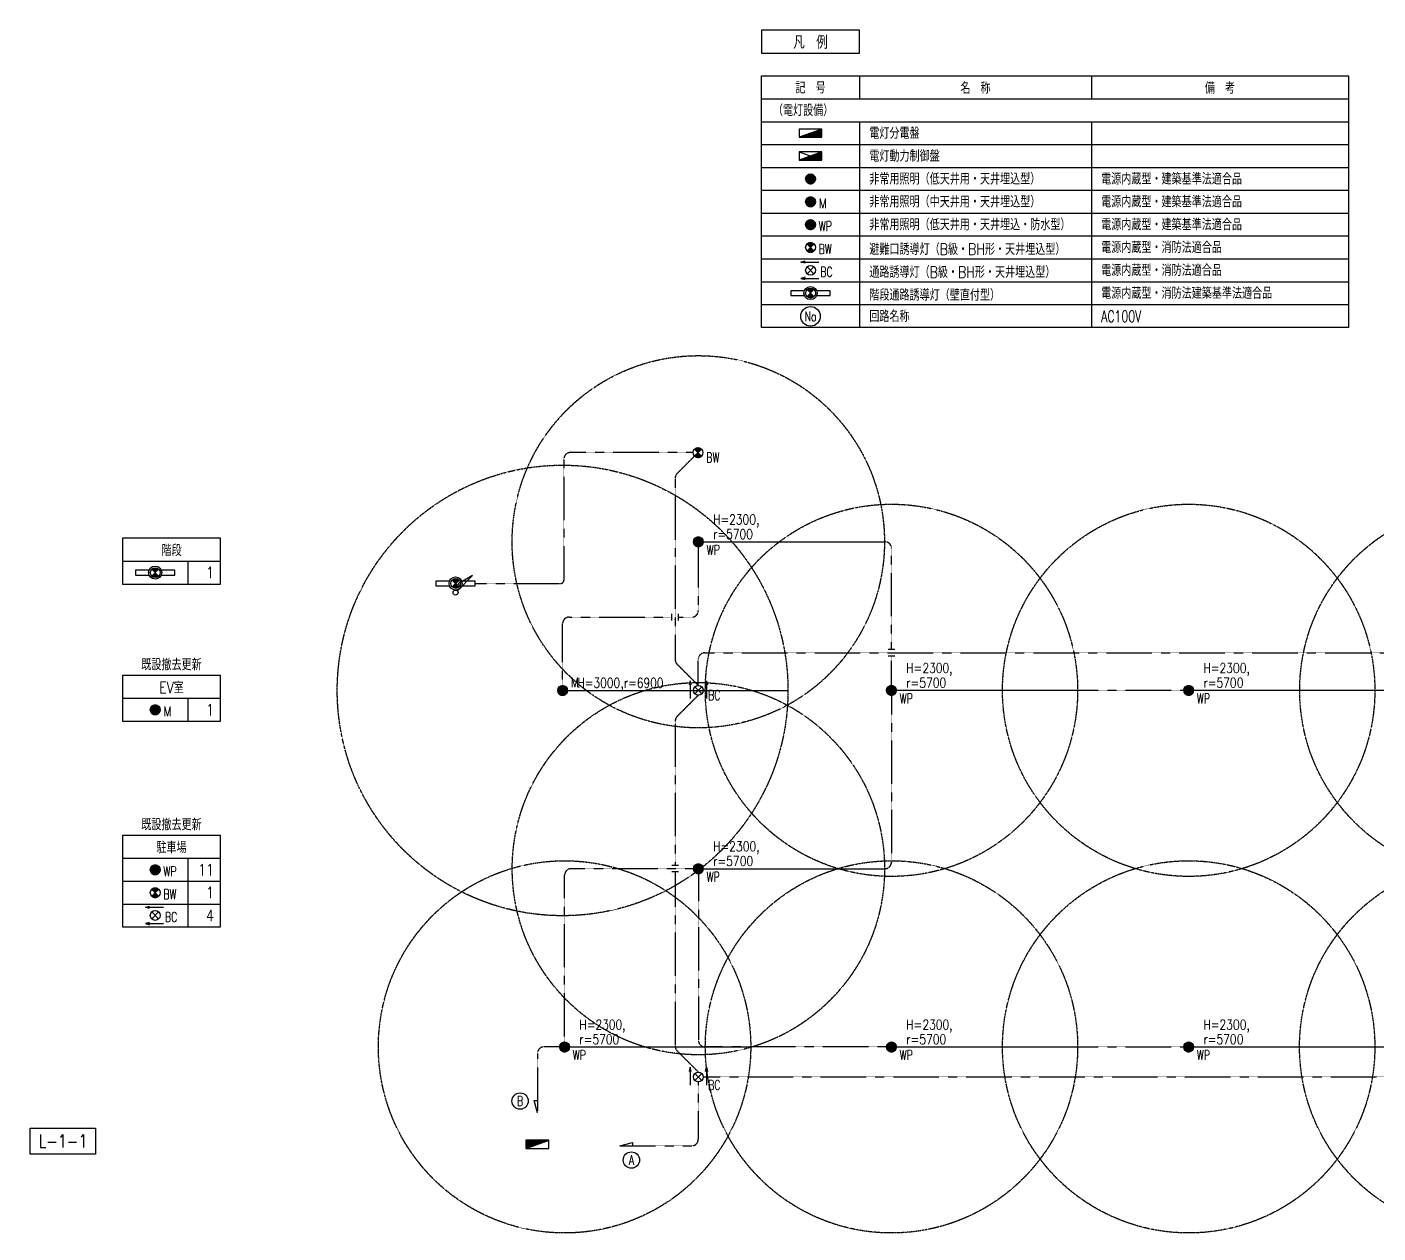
# Model space of a CAD drawing. Header units: millimetres. Extents: x 3825 to 176605, y 1457 to 56850.
# Drawn here: x 3825 to 45190, y 19915 to 56850 of the extents above; entities that cross this region are included whole.
import ezdxf
from ezdxf.enums import TextEntityAlignment as Align

# ---------------------------------------------------------------- set-up
doc = ezdxf.new("R2010")
doc.units = ezdxf.units.MM
doc.header["$LTSCALE"] = 0.2
doc.set_wipeout_variables(frame=1)
doc.linetypes.add('CENTER', pattern=[50.8, 31.75, -6.35, 6.35, -6.35])
doc.linetypes.add('HIDDEN2', pattern=[4.7625, 3.175, -1.5875])
for name, color, linetype in [('1_シンボル', 2, 'Continuous'), ('1_回路番号', 4, 'Continuous'), ('1_強調文字', 4, 'Continuous'), ('1_文字', 3, 'Continuous'), ('1_枠', 7, 'Continuous'), ('1_範囲円', 7, 'HIDDEN2'), ('1_配線_1', 1, 'Continuous'), ('1_配線_4', 1, 'CENTER')]:
    doc.layers.add(name, color=color, linetype=linetype)
doc.layers.add('kakure', color=5, linetype='Continuous', plot=False)
doc.styles.add('L', font='simplex.shx', dxfattribs={"width": 0.8, "bigfont": 'extfont2.shx'})
doc.styles.get("Standard").update_dxf_attribs({"font": 'simplex.shx', "width": 0.8, "bigfont": 'extfont2.shx'})
pattern_1 = [(0, (-51500, -19500), (0, 3.175), [])]

# ---------------------------------------------------------------- blocks, each defined once
blk = doc.blocks.new('L-電灯分電盤')
at = {"linetype": 'ByBlock'}
h = blk.add_hatch(dxfattribs=at)
h.set_pattern_fill('LINE', color=0, style=0)
h.set_pattern_definition([(0, (-9550, -23375), (0, 3.175), [])])
h.paths.add_polyline_path([(350, 250), (-350, 0), (350, 0)])
at = {"color": 0, "linetype": 'ByBlock'}
for p, q in [((350, 250), (-350, 0)), ((350, 250), (-350, 250)), ((-350, 250), (-350, 0)), ((-350, 0), (350, 0)), ((350, 0), (350, 250))]:
    blk.add_line(p, q, dxfattribs=at)
blk = doc.blocks.new('2_非常照明_埋込中天井（H2300R5700）')
at = {"layer": '1_シンボル', "linetype": 'ByBlock'}
h = blk.add_hatch(dxfattribs=at)
h.set_pattern_fill('LINE', color=256, style=0)
h.set_pattern_definition([(0, (-30500, -18700), (0, 3.175), [])])
edge = h.paths.add_edge_path()
edge.add_arc((0, 0), 150, 0, 360)
blk.add_circle((0, 0), 150, dxfattribs=at)
at = {"layer": '1_範囲円'}
blk.add_circle((0, 0), 5700, dxfattribs=at)
at = {"layer": 'kakure'}
blk.add_line((0, 0), (5700, 0), dxfattribs=at)
at = {"layer": 'kakure', "width": 0.8}
for s, p in [('H=2300,', (451, 683)), ('r=5700', (451, 233))]:
    blk.add_text(s, height=300, dxfattribs=at).set_placement(p, align=Align.MIDDLE_LEFT)
blk = doc.blocks.new('EL-階段通路誘導灯A')
at = {"linetype": 'ByBlock'}
for points in [[(-106, 106), (0, 0), (106, 106, 0.414214)], [(-106, -106, 0.414214), (106, -106), (0, 0)]]:
    blk.add_hatch(color=0, dxfattribs=at).paths.add_polyline_path(points)
at = {"color": 0, "linetype": 'ByBlock'}
for p, q in [((-106, 106), (106, -106)), ((-106, -106), (106, 106))]:
    blk.add_line(p, q, dxfattribs=at)
for points in [[(-185, 75), (-600, 75), (-600, -75), (-185, -75)], [(185, -75), (600, -75), (600, 75), (185, 75)]]:
    blk.add_lwpolyline(points, dxfattribs=at)
for radius in [200, 150]:
    blk.add_circle((0, 0), radius, dxfattribs=at)
blk = doc.blocks.new('EL-避難口誘導灯')
at = {"linetype": 'ByBlock'}
h = blk.add_hatch(dxfattribs=at)
h.set_pattern_fill('LINE', color=0, style=0)
h.set_pattern_definition(pattern_1)
h.paths.add_polyline_path([(-106, 106), (0, 0), (106, 106, 0.414214)])
h = blk.add_hatch(dxfattribs=at)
h.set_pattern_fill('LINE', color=0, style=0)
h.set_pattern_definition(pattern_1)
h.paths.add_polyline_path([(-106, -106, 0.414214), (106, -106), (0, 0)])
at = {"color": 0, "linetype": 'ByBlock'}
for p, q in [((-106, 106), (106, -106)), ((-106, -106), (106, 106))]:
    blk.add_line(p, q, dxfattribs=at)
blk.add_circle((0, 0), 150, dxfattribs=at)
blk = doc.blocks.new('誘導灯-B')
at = {"color": 0, "linetype": 'ByBlock'}
for p, q in [((-106, 106), (106, -106)), ((-106, -106), (106, 106))]:
    blk.add_line(p, q, dxfattribs=at)
blk.add_circle((0, 0), 150, dxfattribs=at)
blk = doc.blocks.new('C-立上り')
at = {"color": 0, "linetype": 'ByBlock'}
blk.add_line((54, 54), (521, 521), dxfattribs=at)
blk.add_lwpolyline([(521, 521), (81, 267), (174, 174)], dxfattribs=at)
blk.add_circle((0, 0), 77, dxfattribs=at)
blk = doc.blocks.new('B-電灯動力盤 A')
at = {"linetype": 'ByBlock'}
h = blk.add_hatch(dxfattribs=at)
h.set_pattern_fill('LINE', color=0, style=0)
h.set_pattern_definition([(0, (-9500, -23375), (0, 3.175), [])])
h.paths.add_polyline_path([(350, 250), (-350, 0), (350, 0)])
at = {"color": 0, "linetype": 'ByBlock', "lineweight": -2}
blk.add_line((-350, 250), (350, 0), dxfattribs=at)
at = {"color": 0, "linetype": 'ByBlock'}
for p, q in [((350, 250), (-350, 0)), ((350, 250), (-350, 250)), ((-350, 250), (-350, 0)), ((-350, 0), (350, 0)), ((350, 0), (350, 250))]:
    blk.add_line(p, q, dxfattribs=at)
blk = doc.blocks.new('2_非常照明_埋込中天井（H3000R6900）')
at = {"layer": '1_シンボル', "linetype": 'ByBlock'}
h = blk.add_hatch(dxfattribs=at)
h.set_pattern_fill('LINE', color=256, style=0)
h.set_pattern_definition([(0, (-30500, -18700), (0, 3.175), [])])
edge = h.paths.add_edge_path()
edge.add_arc((0, 0), 150, 0, 360)
blk.add_circle((0, 0), 150, dxfattribs=at)
at = {"layer": '1_範囲円'}
blk.add_circle((0, 0), 6900, dxfattribs=at)
at = {"layer": 'kakure'}
blk.add_line((0, 0), (6900, 0), dxfattribs=at)
at = {"layer": 'kakure', "width": 0.8}
blk.add_text('H=3000,r=6900', height=300, dxfattribs=at).set_placement((451, 233), align=Align.MIDDLE_LEFT)

msp = doc.modelspace()

# ---------------------------------------------------------------- hatches: boundary and pattern name
at = {"layer": '1_シンボル', "linetype": 'ByBlock'}
h = msp.add_hatch(dxfattribs=at)
h.set_pattern_fill('LINE', color=256, style=0)
h.set_pattern_definition([(0, (-22750.9344, 17239.8524), (0, 3.175), [])])
edge = h.paths.add_edge_path()
edge.add_arc((7749, 35940), 150, 0, 360)
h = msp.add_hatch(dxfattribs=at)
h.set_pattern_fill('LINE', color=256, style=0)
h.set_pattern_definition([(0, (-22750.9344, 12339.8524), (0, 3.175), [])])
edge = h.paths.add_edge_path()
edge.add_arc((7749, 31040), 150, 0, 360)

# ---------------------------------------------------------------- linework, layer by layer
at = {"layer": '1_シンボル'}
for p, q in [((24129, 36830), (24129, 36280)), ((24629, 36830), (24629, 36280)), ((7454, 29890), (8004, 29890)), ((7454, 29390), (8004, 29390)), ((24129, 24990), (24129, 24440)), ((24629, 24990), (24629, 24440))]:
    msp.add_line(p, q, dxfattribs=at)
for points in [[(24163, 36704), (24129, 36830), (24095, 36704)], [(24595, 36704), (24629, 36830), (24663, 36704)], [(7580, 29856), (7454, 29890), (7580, 29923)], [(7580, 29423), (7454, 29390), (7580, 29356)], [(24163, 24864), (24129, 24990), (24095, 24864)], [(24595, 24864), (24629, 24990), (24663, 24864)]]:
    msp.add_lwpolyline(points, dxfattribs=at)
at = {"layer": '1_シンボル', "color": 7, "linetype": 'Continuous', "lineweight": -3}
for points in [[(20245, 36540), (20279, 36574)], [(20248, 36518), (20301, 36571)], [(20260, 36504), (20315, 36559)], [(20277, 36496), (20323, 36542)]]:
    msp.add_lwpolyline(points, dxfattribs=at)
for radius in [60, 39.4]:
    msp.add_circle((20284, 36535), radius, dxfattribs=at)
at = {"layer": '1_シンボル', "linetype": 'ByBlock'}
for centre in [(7749, 35940), (7749, 31040)]:
    msp.add_circle(centre, 150, dxfattribs=at)
at = {"layer": '1_文字', "lineweight": -3}
for p, q in [((6749, 40490), (9749, 40490)), ((8749, 40490), (8749, 39790)), ((6749, 36290), (9749, 36290)), ((8749, 36290), (8749, 35590)), ((6749, 31390), (9749, 31390)), ((8749, 31390), (8749, 29290)), ((6749, 30690), (9749, 30690)), ((6749, 29990), (9749, 29990))]:
    msp.add_line(p, q, dxfattribs=at)
for points in [[(6749, 39790), (9749, 39790), (9749, 41190), (6749, 41190)], [(6749, 35590), (9749, 35590), (9749, 36990), (6749, 36990)], [(6749, 29290), (9749, 29290), (9749, 32090), (6749, 32090)]]:
    msp.add_lwpolyline(points, close=True, dxfattribs=at)
at = {"layer": '1_配線_1'}
for p, q in [((23572, 38676), (23572, 38876)), ((23772, 38676), (23772, 38876)), ((30394, 37785), (30194, 37785)), ((30394, 37585), (30194, 37585)), ((23772, 31172), (23572, 31172)), ((23772, 30972), (23572, 30972))]:
    msp.add_line(p, q, dxfattribs=at)
at = {"layer": '1_配線_4'}
for p, q in [((20262, 43617), (20262, 39907)), ((24222, 43817), (20462, 43817)), ((24374, 43820), (23731, 43176)), ((23672, 43035), (23672, 37475)), ((24529, 41085), (30094, 41085)), ((24379, 40935), (24379, 38976)), ((30294, 37785), (30294, 40885)), ((17547, 39807), (20162, 39807)), ((20224, 36681), (20224, 38576)), ((20424, 38776), (23572, 38776)), ((23772, 38776), (24179, 38776)), ((24579, 37685), (52844, 37685)), ((24379, 36685), (23731, 37333)), ((24379, 36685), (24379, 37485)), ((30294, 36685), (30294, 37585)), ((30444, 36535), (39244, 36535)), ((39544, 36535), (48344, 36535)), ((24379, 36385), (23731, 35737)), ((30294, 36385), (30294, 31272)), ((23672, 35595), (23672, 31172)), ((24232, 31072), (20484, 31072)), ((24532, 31072), (30094, 31072)), ((20284, 25765), (20284, 30872)), ((23672, 30972), (23672, 25635)), ((24382, 30922), (24382, 25815)), ((19454, 25415), (19454, 23590)), ((20134, 25615), (19654, 25615)), ((24379, 24845), (23731, 25493)), ((30144, 25615), (24582, 25615)), ((30444, 25615), (39244, 25615)), ((39544, 25615), (48339, 25615)), ((24379, 24545), (24379, 22787)), ((24529, 24695), (52844, 24695))]:
    msp.add_line(p, q, dxfattribs=at)
for centre, radius, start, end in [((20462, 43617), 200, 90, 180), ((23872, 43035), 200, 135, 180), ((30094, 40885), 200, 0, 90), ((20162, 39907), 100, 270, 0), ((24179, 38976), 200, 270, 0), ((20424, 38576), 200, 90, 180), ((24579, 37485), 200, 90, 180), ((23872, 37475), 200, 180, 225), ((23872, 35595), 200, 135, 180), ((20484, 30872), 200, 90, 180), ((30094, 31272), 200, 270, 0), ((24582, 25815), 200, 180, 270), ((19654, 25415), 200, 90, 180), ((23872, 25635), 200, 180, 225), ((24179, 22787), 200, 270, 0)]:
    msp.add_arc(centre, radius, start, end, dxfattribs=at)

# ---------------------------------------------------------------- block references
at = {"layer": '1_シンボル'}
for name, p in [('2_非常照明_埋込中天井（H2300R5700）', (24379, 41085)), ('2_非常照明_埋込中天井（H3000R6900）', (20224, 36531)), ('2_非常照明_埋込中天井（H2300R5700）', (30294, 36535)), ('2_非常照明_埋込中天井（H2300R5700）', (39394, 36535)), ('2_非常照明_埋込中天井（H2300R5700）', (48494, 36535)), ('EL-階段通路誘導灯A', (7749, 40140)), ('EL-階段通路誘導灯A', (16947, 39807)), ('2_非常照明_埋込中天井（H2300R5700）', (24382, 31072)), ('2_非常照明_埋込中天井（H2300R5700）', (30294, 25615)), ('2_非常照明_埋込中天井（H2300R5700）', (39394, 25615)), ('2_非常照明_埋込中天井（H2300R5700）', (48489, 25615))]:
    msp.add_blockref(name, p, dxfattribs=at)
at = {"layer": '1_シンボル', "linetype": 'Continuous', "lineweight": 0}
for name, p, rotation in [('EL-避難口誘導灯', (24372, 43817), 180), ('誘導灯-B', (24379, 36535), 270), ('EL-避難口誘導灯', (7749, 30340), 180), ('誘導灯-B', (7749, 29640), 270), ('誘導灯-B', (24379, 24695), 270)]:
    msp.add_blockref(name, p, dxfattribs=dict(at, rotation=rotation))
at = {"layer": '1_シンボル', "linetype": 'ByBlock'}
msp.add_blockref('C-立上り', (16947, 39530), dxfattribs=at)
at = {"layer": '1_シンボル', "linetype": 'ByBlock', "lineweight": -2, "rotation": 180}
msp.add_blockref('L-電灯分電盤', (19449, 22755), dxfattribs=at)

# ---------------------------------------------------------------- texts
at = {"layer": '1_文字'}
for s, width, p in [('BW', 0.7, (24622, 43517)), ('WP', 0.7, (24635, 40685)), ('M', 0.8, (20474, 36631)), ('BC', 0.7, (24679, 36235)), ('WP', 0.7, (30544, 36135)), ('WP', 0.7, (39644, 36135)), ('M', 0.8, (7999, 35740)), ('WP', 0.7, (7999, 30840)), ('WP', 0.7, (24632, 30672)), ('BW', 0.7, (7999, 30140)), ('BC', 0.7, (8049, 29440)), ('WP', 0.7, (20534, 25215)), ('WP', 0.7, (30544, 25215)), ('WP', 0.7, (39644, 25215)), ('BC', 0.7, (24679, 24295))]:
    msp.add_text(s, height=300, dxfattribs=dict(at, width=width)).set_placement(p)
at = {"layer": '1_文字', "lineweight": -3, "width": 0.8}
for s, p in [('階段', (8249, 40840)), ('既設撤去更新', (8249, 37340)), ('EV室', (8249, 36640)), ('既設撤去更新', (8249, 32440)), ('駐車場', (8249, 31740))]:
    msp.add_text(s, height=350, dxfattribs=at).set_placement(p, align=Align.MIDDLE)
for s, p in [('1', (9549, 39965)), ('1', (9549, 35765)), ('11', (9549, 30865)), ('1', (9549, 30165)), ('4', (9549, 29465))]:
    msp.add_text(s, height=350, dxfattribs=at).set_placement(p, align=Align.RIGHT)

# ---------------------------------------------------------------- wipeouts: each hides what was drawn before it
for points in [[(26215, 56850), (62386, 56850), (62386, 47550), (26215, 47550)], [(18922, 24249), (18920, 24249), (18919, 24249), (18917, 24249), (18915, 24249), (18913, 24249), (18911, 24248), (18909, 24248), (18908, 24248), (18906, 24248), (18904, 24248), (18902, 24248), (18900, 24248), (18898, 24248), (18897, 24247), (18895, 24247), (18893, 24247), (18891, 24247), (18889, 24247), (18887, 24246), (18886, 24246), (18884, 24246), (18882, 24246), (18880, 24246), (18878, 24245), (18877, 24245), (18875, 24245), (18873, 24244), (18871, 24244), (18869, 24244), (18868, 24243), (18866, 24243), (18864, 24243), (18862, 24242), (18860, 24242), (18859, 24241), (18857, 24241), (18855, 24241), (18853, 24240), (18851, 24240), (18850, 24239), (18848, 24239), (18846, 24238), (18844, 24238), (18843, 24237), (18841, 24237), (18839, 24236), (18837, 24236), (18836, 24235), (18834, 24235), (18832, 24234), (18830, 24234), (18829, 24233), (18827, 24232), (18825, 24232), (18823, 24231), (18822, 24230), (18820, 24230), (18818, 24229), (18817, 24229), (18815, 24228), (18813, 24227), (18811, 24226), (18810, 24226), (18808, 24225), (18806, 24224), (18805, 24224), (18803, 24223), (18801, 24222), (18800, 24221), (18798, 24221), (18796, 24220), (18795, 24219), (18793, 24218), (18791, 24217), (18790, 24216), (18788, 24216), (18787, 24215), (18785, 24214), (18783, 24213), (18782, 24212), (18780, 24211), (18779, 24210), (18777, 24209), (18775, 24209), (18774, 24208), (18772, 24207), (18771, 24206), (18769, 24205), (18768, 24204), (18766, 24203), (18764, 24202), (18763, 24201), (18761, 24200), (18760, 24199), (18758, 24198), (18757, 24197), (18755, 24196), (18754, 24195), (18752, 24194), (18751, 24192), (18749, 24191), (18748, 24190), (18747, 24189), (18745, 24188), (18744, 24187), (18742, 24186), (18741, 24185), (18739, 24183), (18738, 24182), (18736, 24181), (18735, 24180), (18734, 24179), (18732, 24178), (18731, 24176), (18730, 24175), (18728, 24174), (18727, 24173), (18725, 24171), (18724, 24170), (18723, 24169), (18721, 24168), (18720, 24166), (18719, 24165), (18718, 24164), (18716, 24163), (18715, 24161), (18714, 24160), (18712, 24159), (18711, 24157), (18710, 24156), (18709, 24155), (18707, 24153), (18706, 24152), (18705, 24151), (18704, 24149), (18703, 24148), (18701, 24146), (18700, 24145), (18699, 24144), (18698, 24142), (18697, 24141), (18695, 24139), (18694, 24138), (18693, 24136), (18692, 24135), (18691, 24134), (18690, 24132), (18689, 24131), (18688, 24129), (18687, 24128), (18686, 24126), (18684, 24125), (18683, 24123), (18682, 24122), (18681, 24120), (18680, 24119), (18679, 24117), (18678, 24116), (18677, 24114), (18676, 24113), (18675, 24111), (18674, 24109), (18673, 24108), (18673, 24106), (18672, 24105), (18671, 24103), (18670, 24102), (18669, 24100), (18668, 24098), (18667, 24097), (18666, 24095), (18665, 24093), (18664, 24092), (18664, 24090), (18663, 24089), (18662, 24087), (18661, 24085), (18660, 24084), (18660, 24082), (18659, 24080), (18658, 24079), (18657, 24077), (18657, 24075), (18656, 24074), (18655, 24072), (18654, 24070), (18654, 24069), (18653, 24067), (18652, 24065), (18652, 24064), (18651, 24062), (18650, 24060), (18650, 24058), (18649, 24057), (18648, 24055), (18648, 24053), (18647, 24051), (18647, 24050), (18646, 24048), (18645, 24046), (18645, 24045), (18644, 24043), (18644, 24041), (18643, 24039), (18643, 24038), (18642, 24036), (18642, 24034), (18641, 24032), (18641, 24030), (18640, 24029), (18640, 24027), (18639, 24025), (18639, 24023), (18639, 24022), (18638, 24020), (18638, 24018), (18637, 24016), (18637, 24014), (18637, 24013), (18636, 24011), (18636, 24009), (18636, 24007), (18635, 24005), (18635, 24004), (18635, 24002), (18635, 24000), (18634, 23998), (18634, 23996), (18634, 23994), (18634, 23993), (18633, 23991), (18633, 23989), (18633, 23987), (18633, 23985), (18633, 23984), (18632, 23982), (18632, 23980), (18632, 23978), (18632, 23976), (18632, 23974), (18632, 23973), (18632, 23971), (18632, 23969), (18632, 23967), (18632, 23965), (18631, 23963), (18631, 23962), (18631, 23960), (18631, 23958), (18631, 23956), (18631, 23954), (18631, 23952), (18631, 23951), (18632, 23949), (18632, 23947), (18632, 23945), (18632, 23943), (18632, 23941), (18632, 23940), (18632, 23938), (18632, 23936), (18632, 23934), (18632, 23932), (18633, 23930), (18633, 23929), (18633, 23927), (18633, 23925), (18633, 23923), (18634, 23921), (18634, 23920), (18634, 23918), (18634, 23916), (18635, 23914), (18635, 23912), (18635, 23910), (18635, 23909), (18636, 23907), (18636, 23905), (18636, 23903), (18637, 23901), (18637, 23900), (18637, 23898), (18638, 23896), (18638, 23894), (18639, 23892), (18639, 23891), (18639, 23889), (18640, 23887), (18640, 23885), (18641, 23884), (18641, 23882), (18642, 23880), (18642, 23878), (18643, 23877), (18643, 23875), (18644, 23873), (18644, 23871), (18645, 23869), (18645, 23868), (18646, 23866), (18647, 23864), (18647, 23863), (18648, 23861), (18648, 23859), (18649, 23857), (18650, 23856), (18650, 23854), (18651, 23852), (18652, 23850), (18652, 23849), (18653, 23847), (18654, 23845), (18654, 23844), (18655, 23842), (18656, 23840), (18657, 23839), (18657, 23837), (18658, 23835), (18659, 23834), (18660, 23832), (18660, 23830), (18661, 23829), (18662, 23827), (18663, 23825), (18664, 23824), (18664, 23822), (18665, 23821), (18666, 23819), (18667, 23817), (18668, 23816), (18669, 23814), (18670, 23813), (18671, 23811), (18672, 23809), (18673, 23808), (18673, 23806), (18674, 23805), (18675, 23803), (18676, 23802), (18677, 23800), (18678, 23798), (18679, 23797), (18680, 23795), (18681, 23794), (18682, 23792), (18683, 23791), (18684, 23789), (18686, 23788), (18687, 23786), (18688, 23785), (18689, 23783), (18690, 23782), (18691, 23780), (18692, 23779), (18693, 23778), (18694, 23776), (18695, 23775), (18697, 23773), (18698, 23772), (18699, 23770), (18700, 23769), (18701, 23768), (18703, 23766), (18704, 23765), (18705, 23763), (18706, 23762), (18707, 23761), (18709, 23759), (18710, 23758), (18711, 23757), (18712, 23755), (18714, 23754), (18715, 23753), (18716, 23751), (18718, 23750), (18719, 23749), (18720, 23748), (18721, 23746), (18723, 23745), (18724, 23744), (18725, 23743), (18727, 23741), (18728, 23740), (18730, 23739), (18731, 23738), (18732, 23736), (18734, 23735), (18735, 23734), (18736, 23733), (18738, 23732), (18739, 23731), (18741, 23729), (18742, 23728), (18744, 23727), (18745, 23726), (18747, 23725), (18748, 23724), (18749, 23723), (18751, 23722), (18752, 23721), (18754, 23719), (18755, 23718), (18757, 23717), (18758, 23716), (18760, 23715), (18761, 23714), (18763, 23713), (18764, 23712), (18766, 23711), (18768, 23710), (18769, 23709), (18771, 23708), (18772, 23707), (18774, 23706), (18775, 23705), (18777, 23705), (18779, 23704), (18780, 23703), (18782, 23702), (18783, 23701), (18785, 23700), (18787, 23699), (18788, 23698), (18790, 23698), (18791, 23697), (18793, 23696), (18795, 23695), (18796, 23694), (18798, 23693), (18800, 23693), (18801, 23692), (18803, 23691), (18805, 23690), (18806, 23690), (18808, 23689), (18810, 23688), (18811, 23688), (18813, 23687), (18815, 23686), (18817, 23685), (18818, 23685), (18820, 23684), (18822, 23684), (18823, 23683), (18825, 23682), (18827, 23682), (18829, 23681), (18830, 23680), (18832, 23680), (18834, 23679), (18836, 23679), (18837, 23678), (18839, 23678), (18841, 23677), (18843, 23677), (18844, 23676), (18846, 23676), (18848, 23675), (18850, 23675), (18851, 23674), (18853, 23674), (18855, 23673), (18857, 23673), (18859, 23673), (18860, 23672), (18862, 23672), (18864, 23671), (18866, 23671), (18868, 23671), (18869, 23670), (18871, 23670), (18873, 23670), (18875, 23669), (18877, 23669), (18878, 23669), (18880, 23669), (18882, 23668), (18884, 23668), (18886, 23668), (18887, 23668), (18889, 23667), (18891, 23667), (18893, 23667), (18895, 23667), (18897, 23667), (18898, 23666), (18900, 23666), (18902, 23666), (18904, 23666), (18906, 23666), (18908, 23666), (18909, 23666), (18911, 23666), (18913, 23666), (18915, 23665), (18917, 23665), (18919, 23665), (18920, 23665), (18922, 23665), (18924, 23665), (18926, 23665), (18928, 23665), (18930, 23665), (18931, 23665), (18933, 23666), (18935, 23666), (18937, 23666), (18939, 23666), (18940, 23666), (18942, 23666), (18944, 23666), (18946, 23666), (18948, 23666), (18950, 23667), (18951, 23667), (18953, 23667), (18955, 23667), (18957, 23667), (18959, 23668), (18961, 23668), (18962, 23668), (18964, 23668), (18966, 23669), (18968, 23669), (18970, 23669), (18971, 23669), (18973, 23670), (18975, 23670), (18977, 23670), (18979, 23671), (18980, 23671), (18982, 23671), (18984, 23672), (18986, 23672), (18988, 23673), (18989, 23673), (18991, 23673), (18993, 23674), (18995, 23674), (18997, 23675), (18998, 23675), (19000, 23676), (19002, 23676), (19004, 23677), (19005, 23677), (19007, 23678), (19009, 23678), (19011, 23679), (19012, 23679), (19014, 23680), (19016, 23680), (19018, 23681), (19019, 23682), (19021, 23682), (19023, 23683), (19024, 23684), (19026, 23684), (19028, 23685), (19030, 23685), (19031, 23686), (19033, 23687), (19035, 23688), (19036, 23688), (19038, 23689), (19040, 23690), (19041, 23690), (19043, 23691), (19045, 23692), (19046, 23693), (19048, 23693), (19050, 23694), (19051, 23695), (19053, 23696), (19055, 23697), (19056, 23698), (19058, 23698), (19060, 23699), (19061, 23700), (19063, 23701), (19064, 23702), (19066, 23703), (19068, 23704), (19069, 23705), (19071, 23705), (19072, 23706), (19074, 23707), (19075, 23708), (19077, 23709), (19079, 23710), (19080, 23711), (19082, 23712), (19083, 23713), (19085, 23714), (19086, 23715), (19088, 23716), (19089, 23717), (19091, 23718), (19092, 23719), (19094, 23721), (19095, 23722), (19097, 23723), (19098, 23724), (19100, 23725), (19101, 23726), (19103, 23727), (19104, 23728), (19105, 23729), (19107, 23731), (19108, 23732), (19110, 23733), (19111, 23734), (19113, 23735), (19114, 23736), (19115, 23738), (19117, 23739), (19118, 23740), (19119, 23741), (19121, 23743), (19122, 23744), (19123, 23745), (19125, 23746), (19126, 23748), (19127, 23749), (19129, 23750), (19130, 23751), (19131, 23753), (19133, 23754), (19134, 23755), (19135, 23757), (19136, 23758), (19138, 23759), (19139, 23761), (19140, 23762), (19141, 23763), (19142, 23765), (19144, 23766), (19145, 23768), (19146, 23769), (19147, 23770), (19148, 23772), (19150, 23773), (19151, 23775), (19152, 23776), (19153, 23778), (19154, 23779), (19155, 23780), (19156, 23782), (19157, 23783), (19159, 23785), (19160, 23786), (19161, 23788), (19162, 23789), (19163, 23791), (19164, 23792), (19165, 23794), (19166, 23795), (19167, 23797), (19168, 23798), (19169, 23800), (19170, 23802), (19171, 23803), (19172, 23805), (19173, 23806), (19174, 23808), (19175, 23809), (19176, 23811), (19176, 23813), (19177, 23814), (19178, 23816), (19179, 23817), (19180, 23819), (19181, 23821), (19182, 23822), (19183, 23824), (19183, 23825), (19184, 23827), (19185, 23829), (19186, 23830), (19187, 23832), (19187, 23834), (19188, 23835), (19189, 23837), (19190, 23839), (19190, 23840), (19191, 23842), (19192, 23844), (19193, 23845), (19193, 23847), (19194, 23849), (19195, 23850), (19195, 23852), (19196, 23854), (19197, 23856), (19197, 23857), (19198, 23859), (19198, 23861), (19199, 23863), (19200, 23864), (19200, 23866), (19201, 23868), (19201, 23869), (19202, 23871), (19202, 23873), (19203, 23875), (19203, 23877), (19204, 23878), (19204, 23880), (19205, 23882), (19205, 23884), (19206, 23885), (19206, 23887), (19207, 23889), (19207, 23891), (19208, 23892), (19208, 23894), (19208, 23896), (19209, 23898), (19209, 23900), (19209, 23901), (19210, 23903), (19210, 23905), (19210, 23907), (19211, 23909), (19211, 23910), (19211, 23912), (19212, 23914), (19212, 23916), (19212, 23918), (19212, 23920), (19213, 23921), (19213, 23923), (19213, 23925), (19213, 23927), (19213, 23929), (19214, 23930), (19214, 23932), (19214, 23934), (19214, 23936), (19214, 23938), (19214, 23940), (19214, 23941), (19214, 23943), (19215, 23945), (19215, 23947), (19215, 23949), (19215, 23951), (19215, 23952), (19215, 23954), (19215, 23956), (19215, 23958), (19215, 23960), (19215, 23962), (19215, 23963), (19215, 23965), (19215, 23967), (19215, 23969), (19214, 23971), (19214, 23973), (19214, 23974), (19214, 23976), (19214, 23978), (19214, 23980), (19214, 23982), (19214, 23984), (19213, 23985), (19213, 23987), (19213, 23989), (19213, 23991), (19213, 23993), (19212, 23994), (19212, 23996), (19212, 23998), (19212, 24000), (19211, 24002), (19211, 24004), (19211, 24005), (19210, 24007), (19210, 24009), (19210, 24011), (19209, 24013), (19209, 24014), (19209, 24016), (19208, 24018), (19208, 24020), (19208, 24022), (19207, 24023), (19207, 24025), (19206, 24027), (19206, 24029), (19205, 24030), (19205, 24032), (19204, 24034), (19204, 24036), (19203, 24038), (19203, 24039), (19202, 24041), (19202, 24043), (19201, 24045), (19201, 24046), (19200, 24048), (19200, 24050), (19199, 24051), (19198, 24053), (19198, 24055), (19197, 24057), (19197, 24058), (19196, 24060), (19195, 24062), (19195, 24064), (19194, 24065), (19193, 24067), (19193, 24069), (19192, 24070), (19191, 24072), (19190, 24074), (19190, 24075), (19189, 24077), (19188, 24079), (19187, 24080), (19187, 24082), (19186, 24084), (19185, 24085), (19184, 24087), (19183, 24089), (19183, 24090), (19182, 24092), (19181, 24093), (19180, 24095), (19179, 24097), (19178, 24098), (19177, 24100), (19176, 24102), (19176, 24103), (19175, 24105), (19174, 24106), (19173, 24108), (19172, 24109), (19171, 24111), (19170, 24113), (19169, 24114), (19168, 24116), (19167, 24117), (19166, 24119), (19165, 24120), (19164, 24122), (19163, 24123), (19162, 24125), (19161, 24126), (19160, 24128), (19159, 24129), (19157, 24131), (19156, 24132), (19155, 24134), (19154, 24135), (19153, 24136), (19152, 24138), (19151, 24139), (19150, 24141), (19148, 24142), (19147, 24144), (19146, 24145), (19145, 24146), (19144, 24148), (19142, 24149), (19141, 24151), (19140, 24152), (19139, 24153), (19138, 24155), (19136, 24156), (19135, 24157), (19134, 24159), (19133, 24160), (19131, 24161), (19130, 24163), (19129, 24164), (19127, 24165), (19126, 24166), (19125, 24168), (19123, 24169), (19122, 24170), (19121, 24171), (19119, 24173), (19118, 24174), (19117, 24175), (19115, 24176), (19114, 24178), (19113, 24179), (19111, 24180), (19110, 24181), (19108, 24182), (19107, 24183), (19105, 24185), (19104, 24186), (19103, 24187), (19101, 24188), (19100, 24189), (19098, 24190), (19097, 24191), (19095, 24192), (19094, 24194), (19092, 24195), (19091, 24196), (19089, 24197), (19088, 24198), (19086, 24199), (19085, 24200), (19083, 24201), (19082, 24202), (19080, 24203), (19079, 24204), (19077, 24205), (19075, 24206), (19074, 24207), (19072, 24208), (19071, 24209), (19069, 24209), (19068, 24210), (19066, 24211), (19064, 24212), (19063, 24213), (19061, 24214), (19060, 24215), (19058, 24216), (19056, 24216), (19055, 24217), (19053, 24218), (19051, 24219), (19050, 24220), (19048, 24221), (19046, 24221), (19045, 24222), (19043, 24223), (19041, 24224), (19040, 24224), (19038, 24225), (19036, 24226), (19035, 24226), (19033, 24227), (19031, 24228), (19030, 24229), (19028, 24229), (19026, 24230), (19024, 24230), (19023, 24231), (19021, 24232), (19019, 24232), (19018, 24233), (19016, 24234), (19014, 24234), (19012, 24235), (19011, 24235), (19009, 24236), (19007, 24236), (19005, 24237), (19004, 24237), (19002, 24238), (19000, 24238), (18998, 24239), (18997, 24239), (18995, 24240), (18993, 24240), (18991, 24241), (18989, 24241), (18988, 24241), (18986, 24242), (18984, 24242), (18982, 24243), (18980, 24243), (18979, 24243), (18977, 24244), (18975, 24244), (18973, 24244), (18971, 24245), (18970, 24245), (18968, 24245), (18966, 24246), (18964, 24246), (18962, 24246), (18961, 24246), (18959, 24246), (18957, 24247), (18955, 24247), (18953, 24247), (18951, 24247), (18950, 24247), (18948, 24248), (18946, 24248), (18944, 24248), (18942, 24248), (18940, 24248), (18939, 24248), (18937, 24248), (18935, 24248), (18933, 24249), (18931, 24249), (18930, 24249), (18928, 24249), (18926, 24249), (18924, 24249)], [(3825, 23230), (6025, 23230), (6025, 22230), (3825, 22230)], [(22329, 22441), (22327, 22441), (22326, 22441), (22324, 22441), (22322, 22441), (22320, 22441), (22318, 22440), (22316, 22440), (22315, 22440), (22313, 22440), (22311, 22440), (22309, 22440), (22307, 22440), (22305, 22440), (22304, 22439), (22302, 22439), (22300, 22439), (22298, 22439), (22296, 22439), (22295, 22438), (22293, 22438), (22291, 22438), (22289, 22438), (22287, 22438), (22285, 22437), (22284, 22437), (22282, 22437), (22280, 22436), (22278, 22436), (22276, 22436), (22275, 22435), (22273, 22435), (22271, 22435), (22269, 22434), (22267, 22434), (22266, 22433), (22264, 22433), (22262, 22433), (22260, 22432), (22259, 22432), (22257, 22431), (22255, 22431), (22253, 22430), (22251, 22430), (22250, 22429), (22248, 22429), (22246, 22428), (22244, 22428), (22243, 22427), (22241, 22427), (22239, 22426), (22237, 22426), (22236, 22425), (22234, 22424), (22232, 22424), (22231, 22423), (22229, 22422), (22227, 22422), (22225, 22421), (22224, 22421), (22222, 22420), (22220, 22419), (22219, 22418), (22217, 22418), (22215, 22417), (22214, 22416), (22212, 22416), (22210, 22415), (22209, 22414), (22207, 22413), (22205, 22413), (22204, 22412), (22202, 22411), (22200, 22410), (22199, 22409), (22197, 22408), (22195, 22408), (22194, 22407), (22192, 22406), (22190, 22405), (22189, 22404), (22187, 22403), (22186, 22402), (22184, 22401), (22183, 22401), (22181, 22400), (22179, 22399), (22178, 22398), (22176, 22397), (22175, 22396), (22173, 22395), (22172, 22394), (22170, 22393), (22169, 22392), (22167, 22391), (22166, 22390), (22164, 22389), (22162, 22388), (22161, 22387), (22160, 22386), (22158, 22384), (22157, 22383), (22155, 22382), (22154, 22381), (22152, 22380), (22151, 22379), (22149, 22378), (22148, 22377), (22146, 22375), (22145, 22374), (22144, 22373), (22142, 22372), (22141, 22371), (22139, 22370), (22138, 22368), (22137, 22367), (22135, 22366), (22134, 22365), (22133, 22363), (22131, 22362), (22130, 22361), (22129, 22360), (22127, 22358), (22126, 22357), (22125, 22356), (22123, 22355), (22122, 22353), (22121, 22352), (22119, 22351), (22118, 22349), (22117, 22348), (22116, 22347), (22114, 22345), (22113, 22344), (22112, 22343), (22111, 22341), (22110, 22340), (22108, 22338), (22107, 22337), (22106, 22336), (22105, 22334), (22104, 22333), (22103, 22331), (22101, 22330), (22100, 22328), (22099, 22327), (22098, 22326), (22097, 22324), (22096, 22323), (22095, 22321), (22094, 22320), (22093, 22318), (22092, 22317), (22091, 22315), (22089, 22314), (22088, 22312), (22087, 22311), (22086, 22309), (22085, 22308), (22084, 22306), (22083, 22305), (22082, 22303), (22082, 22301), (22081, 22300), (22080, 22298), (22079, 22297), (22078, 22295), (22077, 22294), (22076, 22292), (22075, 22290), (22074, 22289), (22073, 22287), (22072, 22285), (22072, 22284), (22071, 22282), (22070, 22281), (22069, 22279), (22068, 22277), (22067, 22276), (22067, 22274), (22066, 22272), (22065, 22271), (22064, 22269), (22064, 22267), (22063, 22266), (22062, 22264), (22061, 22262), (22061, 22261), (22060, 22259), (22059, 22257), (22059, 22256), (22058, 22254), (22057, 22252), (22057, 22250), (22056, 22249), (22055, 22247), (22055, 22245), (22054, 22243), (22054, 22242), (22053, 22240), (22053, 22238), (22052, 22237), (22051, 22235), (22051, 22233), (22050, 22231), (22050, 22230), (22049, 22228), (22049, 22226), (22048, 22224), (22048, 22222), (22047, 22221), (22047, 22219), (22047, 22217), (22046, 22215), (22046, 22214), (22045, 22212), (22045, 22210), (22045, 22208), (22044, 22206), (22044, 22205), (22044, 22203), (22043, 22201), (22043, 22199), (22043, 22197), (22042, 22196), (22042, 22194), (22042, 22192), (22041, 22190), (22041, 22188), (22041, 22186), (22041, 22185), (22041, 22183), (22040, 22181), (22040, 22179), (22040, 22177), (22040, 22176), (22040, 22174), (22039, 22172), (22039, 22170), (22039, 22168), (22039, 22166), (22039, 22165), (22039, 22163), (22039, 22161), (22039, 22159), (22039, 22157), (22039, 22155), (22039, 22154), (22039, 22152), (22039, 22150), (22039, 22148), (22039, 22146), (22039, 22144), (22039, 22143), (22039, 22141), (22039, 22139), (22039, 22137), (22039, 22135), (22039, 22133), (22039, 22132), (22039, 22130), (22039, 22128), (22039, 22126), (22040, 22124), (22040, 22122), (22040, 22121), (22040, 22119), (22040, 22117), (22041, 22115), (22041, 22113), (22041, 22112), (22041, 22110), (22041, 22108), (22042, 22106), (22042, 22104), (22042, 22102), (22043, 22101), (22043, 22099), (22043, 22097), (22044, 22095), (22044, 22093), (22044, 22092), (22045, 22090), (22045, 22088), (22045, 22086), (22046, 22084), (22046, 22083), (22047, 22081), (22047, 22079), (22047, 22077), (22048, 22076), (22048, 22074), (22049, 22072), (22049, 22070), (22050, 22069), (22050, 22067), (22051, 22065), (22051, 22063), (22052, 22061), (22053, 22060), (22053, 22058), (22054, 22056), (22054, 22055), (22055, 22053), (22055, 22051), (22056, 22049), (22057, 22048), (22057, 22046), (22058, 22044), (22059, 22042), (22059, 22041), (22060, 22039), (22061, 22037), (22061, 22036), (22062, 22034), (22063, 22032), (22064, 22031), (22064, 22029), (22065, 22027), (22066, 22026), (22067, 22024), (22067, 22022), (22068, 22021), (22069, 22019), (22070, 22017), (22071, 22016), (22072, 22014), (22072, 22013), (22073, 22011), (22074, 22009), (22075, 22008), (22076, 22006), (22077, 22004), (22078, 22003), (22079, 22001), (22080, 22000), (22081, 21998), (22082, 21997), (22082, 21995), (22083, 21993), (22084, 21992), (22085, 21990), (22086, 21989), (22087, 21987), (22088, 21986), (22089, 21984), (22091, 21983), (22092, 21981), (22093, 21980), (22094, 21978), (22095, 21977), (22096, 21975), (22097, 21974), (22098, 21972), (22099, 21971), (22100, 21970), (22101, 21968), (22103, 21967), (22104, 21965), (22105, 21964), (22106, 21962), (22107, 21961), (22108, 21960), (22110, 21958), (22111, 21957), (22112, 21955), (22113, 21954), (22114, 21953), (22116, 21951), (22117, 21950), (22118, 21949), (22119, 21947), (22121, 21946), (22122, 21945), (22123, 21943), (22125, 21942), (22126, 21941), (22127, 21940), (22129, 21938), (22130, 21937), (22131, 21936), (22133, 21935), (22134, 21933), (22135, 21932), (22137, 21931), (22138, 21930), (22139, 21928), (22141, 21927), (22142, 21926), (22144, 21925), (22145, 21924), (22146, 21923), (22148, 21921), (22149, 21920), (22151, 21919), (22152, 21918), (22154, 21917), (22155, 21916), (22157, 21915), (22158, 21914), (22160, 21913), (22161, 21911), (22162, 21910), (22164, 21909), (22166, 21908), (22167, 21907), (22169, 21906), (22170, 21905), (22172, 21904), (22173, 21903), (22175, 21902), (22176, 21901), (22178, 21900), (22179, 21899), (22181, 21898), (22183, 21897), (22184, 21897), (22186, 21896), (22187, 21895), (22189, 21894), (22190, 21893), (22192, 21892), (22194, 21891), (22195, 21890), (22197, 21890), (22199, 21889), (22200, 21888), (22202, 21887), (22204, 21886), (22205, 21885), (22207, 21885), (22209, 21884), (22210, 21883), (22212, 21882), (22214, 21882), (22215, 21881), (22217, 21880), (22219, 21880), (22220, 21879), (22222, 21878), (22224, 21877), (22225, 21877), (22227, 21876), (22229, 21876), (22231, 21875), (22232, 21874), (22234, 21874), (22236, 21873), (22237, 21872), (22239, 21872), (22241, 21871), (22243, 21871), (22244, 21870), (22246, 21870), (22248, 21869), (22250, 21869), (22251, 21868), (22253, 21868), (22255, 21867), (22257, 21867), (22259, 21866), (22260, 21866), (22262, 21865), (22264, 21865), (22266, 21865), (22267, 21864), (22269, 21864), (22271, 21863), (22273, 21863), (22275, 21863), (22276, 21862), (22278, 21862), (22280, 21862), (22282, 21861), (22284, 21861), (22285, 21861), (22287, 21861), (22289, 21860), (22291, 21860), (22293, 21860), (22295, 21860), (22296, 21859), (22298, 21859), (22300, 21859), (22302, 21859), (22304, 21859), (22305, 21858), (22307, 21858), (22309, 21858), (22311, 21858), (22313, 21858), (22315, 21858), (22316, 21858), (22318, 21858), (22320, 21858), (22322, 21857), (22324, 21857), (22326, 21857), (22327, 21857), (22329, 21857), (22331, 21857), (22333, 21857), (22335, 21857), (22337, 21857), (22338, 21857), (22340, 21858), (22342, 21858), (22344, 21858), (22346, 21858), (22348, 21858), (22349, 21858), (22351, 21858), (22353, 21858), (22355, 21858), (22357, 21859), (22359, 21859), (22360, 21859), (22362, 21859), (22364, 21859), (22366, 21860), (22368, 21860), (22369, 21860), (22371, 21860), (22373, 21861), (22375, 21861), (22377, 21861), (22379, 21861), (22380, 21862), (22382, 21862), (22384, 21862), (22386, 21863), (22388, 21863), (22389, 21863), (22391, 21864), (22393, 21864), (22395, 21865), (22397, 21865), (22398, 21865), (22400, 21866), (22402, 21866), (22404, 21867), (22405, 21867), (22407, 21868), (22409, 21868), (22411, 21869), (22412, 21869), (22414, 21870), (22416, 21870), (22418, 21871), (22419, 21871), (22421, 21872), (22423, 21872), (22425, 21873), (22426, 21874), (22428, 21874), (22430, 21875), (22432, 21876), (22433, 21876), (22435, 21877), (22437, 21877), (22438, 21878), (22440, 21879), (22442, 21880), (22444, 21880), (22445, 21881), (22447, 21882), (22449, 21882), (22450, 21883), (22452, 21884), (22454, 21885), (22455, 21885), (22457, 21886), (22459, 21887), (22460, 21888), (22462, 21889), (22463, 21890), (22465, 21890), (22467, 21891), (22468, 21892), (22470, 21893), (22472, 21894), (22473, 21895), (22475, 21896), (22476, 21897), (22478, 21897), (22479, 21898), (22481, 21899), (22483, 21900), (22484, 21901), (22486, 21902), (22487, 21903), (22489, 21904), (22490, 21905), (22492, 21906), (22493, 21907), (22495, 21908), (22496, 21909), (22498, 21910), (22499, 21911), (22501, 21913), (22502, 21914), (22504, 21915), (22505, 21916), (22507, 21917), (22508, 21918), (22510, 21919), (22511, 21920), (22513, 21921), (22514, 21923), (22515, 21924), (22517, 21925), (22518, 21926), (22520, 21927), (22521, 21928), (22522, 21930), (22524, 21931), (22525, 21932), (22526, 21933), (22528, 21935), (22529, 21936), (22531, 21937), (22532, 21938), (22533, 21940), (22534, 21941), (22536, 21942), (22537, 21943), (22538, 21945), (22540, 21946), (22541, 21947), (22542, 21949), (22543, 21950), (22545, 21951), (22546, 21953), (22547, 21954), (22548, 21955), (22550, 21957), (22551, 21958), (22552, 21960), (22553, 21961), (22554, 21962), (22556, 21964), (22557, 21965), (22558, 21967), (22559, 21968), (22560, 21970), (22561, 21971), (22562, 21972), (22563, 21974), (22565, 21975), (22566, 21977), (22567, 21978), (22568, 21980), (22569, 21981), (22570, 21983), (22571, 21984), (22572, 21986), (22573, 21987), (22574, 21989), (22575, 21990), (22576, 21992), (22577, 21993), (22578, 21995), (22579, 21997), (22580, 21998), (22581, 22000), (22582, 22001), (22583, 22003), (22584, 22004), (22584, 22006), (22585, 22008), (22586, 22009), (22587, 22011), (22588, 22013), (22589, 22014), (22590, 22016), (22590, 22017), (22591, 22019), (22592, 22021), (22593, 22022), (22594, 22024), (22595, 22026), (22595, 22027), (22596, 22029), (22597, 22031), (22598, 22032), (22598, 22034), (22599, 22036), (22600, 22037), (22600, 22039), (22601, 22041), (22602, 22042), (22602, 22044), (22603, 22046), (22604, 22048), (22604, 22049), (22605, 22051), (22606, 22053), (22606, 22055), (22607, 22056), (22607, 22058), (22608, 22060), (22608, 22061), (22609, 22063), (22610, 22065), (22610, 22067), (22611, 22069), (22611, 22070), (22612, 22072), (22612, 22074), (22612, 22076), (22613, 22077), (22613, 22079), (22614, 22081), (22614, 22083), (22615, 22084), (22615, 22086), (22615, 22088), (22616, 22090), (22616, 22092), (22617, 22093), (22617, 22095), (22617, 22097), (22618, 22099), (22618, 22101), (22618, 22102), (22618, 22104), (22619, 22106), (22619, 22108), (22619, 22110), (22619, 22112), (22620, 22113), (22620, 22115), (22620, 22117), (22620, 22119), (22620, 22121), (22621, 22122), (22621, 22124), (22621, 22126), (22621, 22128), (22621, 22130), (22621, 22132), (22621, 22133), (22622, 22135), (22622, 22137), (22622, 22139), (22622, 22141), (22622, 22143), (22622, 22144), (22622, 22146), (22622, 22148), (22622, 22150), (22622, 22152), (22622, 22154), (22622, 22155), (22622, 22157), (22622, 22159), (22622, 22161), (22622, 22163), (22621, 22165), (22621, 22166), (22621, 22168), (22621, 22170), (22621, 22172), (22621, 22174), (22621, 22176), (22620, 22177), (22620, 22179), (22620, 22181), (22620, 22183), (22620, 22185), (22619, 22186), (22619, 22188), (22619, 22190), (22619, 22192), (22618, 22194), (22618, 22196), (22618, 22197), (22618, 22199), (22617, 22201), (22617, 22203), (22617, 22205), (22616, 22206), (22616, 22208), (22615, 22210), (22615, 22212), (22615, 22214), (22614, 22215), (22614, 22217), (22613, 22219), (22613, 22221), (22612, 22222), (22612, 22224), (22612, 22226), (22611, 22228), (22611, 22230), (22610, 22231), (22610, 22233), (22609, 22235), (22608, 22237), (22608, 22238), (22607, 22240), (22607, 22242), (22606, 22243), (22606, 22245), (22605, 22247), (22604, 22249), (22604, 22250), (22603, 22252), (22602, 22254), (22602, 22256), (22601, 22257), (22600, 22259), (22600, 22261), (22599, 22262), (22598, 22264), (22598, 22266), (22597, 22267), (22596, 22269), (22595, 22271), (22595, 22272), (22594, 22274), (22593, 22276), (22592, 22277), (22591, 22279), (22590, 22281), (22590, 22282), (22589, 22284), (22588, 22285), (22587, 22287), (22586, 22289), (22585, 22290), (22584, 22292), (22584, 22294), (22583, 22295), (22582, 22297), (22581, 22298), (22580, 22300), (22579, 22301), (22578, 22303), (22577, 22305), (22576, 22306), (22575, 22308), (22574, 22309), (22573, 22311), (22572, 22312), (22571, 22314), (22570, 22315), (22569, 22317), (22568, 22318), (22567, 22320), (22566, 22321), (22565, 22323), (22563, 22324), (22562, 22326), (22561, 22327), (22560, 22328), (22559, 22330), (22558, 22331), (22557, 22333), (22556, 22334), (22554, 22336), (22553, 22337), (22552, 22338), (22551, 22340), (22550, 22341), (22548, 22343), (22547, 22344), (22546, 22345), (22545, 22347), (22543, 22348), (22542, 22349), (22541, 22351), (22540, 22352), (22538, 22353), (22537, 22355), (22536, 22356), (22534, 22357), (22533, 22358), (22532, 22360), (22531, 22361), (22529, 22362), (22528, 22363), (22526, 22365), (22525, 22366), (22524, 22367), (22522, 22368), (22521, 22370), (22520, 22371), (22518, 22372), (22517, 22373), (22515, 22374), (22514, 22375), (22513, 22377), (22511, 22378), (22510, 22379), (22508, 22380), (22507, 22381), (22505, 22382), (22504, 22383), (22502, 22384), (22501, 22386), (22499, 22387), (22498, 22388), (22496, 22389), (22495, 22390), (22493, 22391), (22492, 22392), (22490, 22393), (22489, 22394), (22487, 22395), (22486, 22396), (22484, 22397), (22483, 22398), (22481, 22399), (22479, 22400), (22478, 22401), (22476, 22401), (22475, 22402), (22473, 22403), (22472, 22404), (22470, 22405), (22468, 22406), (22467, 22407), (22465, 22408), (22463, 22408), (22462, 22409), (22460, 22410), (22459, 22411), (22457, 22412), (22455, 22413), (22454, 22413), (22452, 22414), (22450, 22415), (22449, 22416), (22447, 22416), (22445, 22417), (22444, 22418), (22442, 22418), (22440, 22419), (22438, 22420), (22437, 22421), (22435, 22421), (22433, 22422), (22432, 22422), (22430, 22423), (22428, 22424), (22426, 22424), (22425, 22425), (22423, 22426), (22421, 22426), (22419, 22427), (22418, 22427), (22416, 22428), (22414, 22428), (22412, 22429), (22411, 22429), (22409, 22430), (22407, 22430), (22405, 22431), (22404, 22431), (22402, 22432), (22400, 22432), (22398, 22433), (22397, 22433), (22395, 22433), (22393, 22434), (22391, 22434), (22389, 22435), (22388, 22435), (22386, 22435), (22384, 22436), (22382, 22436), (22380, 22436), (22379, 22437), (22377, 22437), (22375, 22437), (22373, 22438), (22371, 22438), (22369, 22438), (22368, 22438), (22366, 22438), (22364, 22439), (22362, 22439), (22360, 22439), (22359, 22439), (22357, 22439), (22355, 22440), (22353, 22440), (22351, 22440), (22349, 22440), (22348, 22440), (22346, 22440), (22344, 22440), (22342, 22440), (22340, 22441), (22338, 22441), (22337, 22441), (22335, 22441), (22333, 22441), (22331, 22441)]]:
    msp.add_wipeout(points)

# ---------------------------------------------------------------- next in the draw order: hatches: boundary and pattern name
at = {"layer": '1_シンボル', "linetype": 'ByBlock'}
h = msp.add_hatch(dxfattribs=at)
h.set_pattern_fill('LINE', color=256, style=0)
h.set_pattern_definition([(0, (-2685, 33500), (0, 3.175), [])])
edge = h.paths.add_edge_path()
edge.add_arc((27815, 52200), 150, 0, 360)
h = msp.add_hatch(dxfattribs=at)
h.set_pattern_fill('LINE', color=256, style=0)
h.set_pattern_definition([(0, (-2685, 32800), (0, 3.175), [])])
edge = h.paths.add_edge_path()
edge.add_arc((27815, 51500), 150, 0, 360)
h = msp.add_hatch(dxfattribs=at)
h.set_pattern_fill('LINE', color=256, style=0)
h.set_pattern_definition([(0, (-2685, 32100), (0, 3.175), [])])
edge = h.paths.add_edge_path()
edge.add_arc((27815, 50800), 150, 0, 360)

# ---------------------------------------------------------------- next in the draw order: linework, layer by layer
at = {"layer": '1_シンボル'}
for p, q in [((27520, 49650), (28070, 49650)), ((27520, 49150), (28070, 49150))]:
    msp.add_line(p, q, dxfattribs=at)
for points in [[(27646, 49616), (27520, 49650), (27646, 49684)], [(27646, 49184), (27520, 49150), (27646, 49116)]]:
    msp.add_lwpolyline(points, dxfattribs=at)
at = {"layer": '1_シンボル', "linetype": 'ByBlock'}
for centre in [(27815, 52200), (27815, 51500), (27815, 50800)]:
    msp.add_circle(centre, 150, dxfattribs=at)
at = {"layer": '1_回路番号', "lineweight": -3}
msp.add_circle((27815, 47989), 300, dxfattribs=at)
at = {"layer": '1_回路番号'}
for centre in [(18923, 23957), (22330, 22149)]:
    msp.add_circle(centre, 250, dxfattribs=at)
at = {"layer": '1_強調文字'}
msp.add_lwpolyline([(3925, 23130), (5925, 23130), (5925, 22330), (3925, 22330)], close=True, dxfattribs=at)
at = {"layer": '1_枠', "color": 3, "lineweight": -3}
for p, q in [((29315, 55350), (29315, 54650)), ((36415, 55350), (36415, 54650)), ((29315, 53950), (29315, 47650)), ((36415, 53950), (36415, 47650))]:
    msp.add_line(p, q, dxfattribs=at)
at = {"layer": '1_枠', "lineweight": -3}
for p, q in [((26315, 54650), (44287, 54650)), ((26315, 53950), (44287, 53950)), ((26315, 53250), (44287, 53250)), ((26315, 52550), (44287, 52550)), ((26315, 51850), (44287, 51850)), ((26315, 51150), (44287, 51150)), ((26315, 50450), (44287, 50450)), ((26315, 49750), (44287, 49750)), ((26315, 49050), (44287, 49050)), ((26315, 48350), (44287, 48350))]:
    msp.add_line(p, q, dxfattribs=at)
at = {"layer": '1_枠', "color": 2, "lineweight": -3}
for points in [[(26315, 56050), (29315, 56050), (29315, 56750), (26315, 56750)], [(26315, 47650), (26315, 55350), (44287, 55350), (44287, 47650), (26315, 47650)]]:
    msp.add_lwpolyline(points, close=True, dxfattribs=at)
at = {"layer": '1_配線_1'}
for points in [[(19454, 23590), (19351, 23976), (19454, 23976)], [(21980, 22587), (22367, 22691), (22367, 22587)]]:
    msp.add_lwpolyline(points, dxfattribs=at)
at = {"layer": '1_配線_4'}
msp.add_line((21980, 22587), (24179, 22587), dxfattribs=at)

# ---------------------------------------------------------------- next in the draw order: block references
at = {"layer": '1_シンボル', "linetype": 'Continuous', "lineweight": -3}
msp.add_blockref('L-電灯分電盤', (27815, 53475), dxfattribs=at)
at = {"layer": '1_シンボル'}
for name, p in [('B-電灯動力盤 A', (27815, 52775)), ('EL-階段通路誘導灯A', (27815, 48700)), ('2_非常照明_埋込中天井（H2300R5700）', (20284, 25615))]:
    msp.add_blockref(name, p, dxfattribs=at)
at = {"layer": '1_シンボル', "linetype": 'Continuous', "lineweight": 0}
for name, p, rotation in [('EL-避難口誘導灯', (27815, 50100), 180), ('誘導灯-B', (27815, 49400), 270)]:
    msp.add_blockref(name, p, dxfattribs=dict(at, rotation=rotation))

# ---------------------------------------------------------------- next in the draw order: texts
at = {"layer": '1_回路番号', "lineweight": -3, "width": 0.7}
msp.add_text('No', height=300, dxfattribs=at).set_placement((27815, 47989), align=Align.MIDDLE)
at = {"layer": '1_回路番号', "linetype": 'Continuous', "lineweight": 0, "width": 0.7}
for s, p in [('B', (18923, 23957)), ('A', (22330, 22149))]:
    msp.add_text(s, height=300, dxfattribs=at).set_placement(p, align=Align.MIDDLE)
at = {"layer": '1_強調文字', "width": 0.8}
msp.add_text('L-1-1', height=400, dxfattribs=at).set_placement((4925, 22730), align=Align.MIDDLE_CENTER)
at = {"layer": '1_文字', "lineweight": -3, "style": 'L', "width": 0.8}
msp.add_text('凡\u3000例', height=400, dxfattribs=at).set_placement((27815, 56400), align=Align.MIDDLE)
at = {"layer": '1_文字', "lineweight": -3, "width": 0.8}
for s, p in [('記\u3000号', (27815, 55000)), ('名\u3000称', (32865, 55000)), ('備\u3000考', (40351, 55000))]:
    msp.add_text(s, height=350, dxfattribs=at).set_placement(p, align=Align.MIDDLE)
at = {"layer": '1_文字', "lineweight": -3}
for s, width, p in [('（電灯設備）', 0.8, (26665, 54125)), ('電灯分電盤', 0.8, (29615, 53425)), ('電灯動力制御盤', 0.8, (29615, 52725)), ('回路名称', 0.8, (29615, 47814)), ('AC100V', 0.7, (36715, 47814))]:
    msp.add_text(s, height=350, dxfattribs=dict(at, width=width)).set_placement(p)
at = {"layer": '1_文字', "linetype": 'Continuous', "width": 0.8}
for s, p in [('非常用照明（低天井用・天井埋込型）', (29615, 52025)), ('電源内蔵型・建築基準法適合品', (36715, 52025)), ('非常用照明（中天井用・天井埋込型）', (29615, 51325)), ('電源内蔵型・建築基準法適合品', (36715, 51325)), ('非常用照明（低天井用・天井埋込・防水型）', (29615, 50625)), ('電源内蔵型・建築基準法適合品', (36715, 50625)), ('避難口誘導灯（B級・BH形・天井埋込型）', (29615, 49869)), ('電源内蔵型・消防法適合品', (36715, 49925)), ('通路誘導灯（B級・BH形・天井埋込型）', (29615, 49169)), ('電源内蔵型・消防法適合品', (36715, 49225)), ('階段通路誘導灯（壁直付型）', (29615, 48469)), ('電源内蔵型・消防法建築基準法適合品', (36715, 48525))]:
    msp.add_text(s, height=350, rotation=360, dxfattribs=at).set_placement(p)
at = {"layer": '1_文字'}
for s, width, p in [('M', 0.8, (28065, 51300)), ('WP', 0.7, (28065, 50600)), ('BW', 0.7, (28065, 49900)), ('BC', 0.7, (28115, 49200))]:
    msp.add_text(s, height=300, dxfattribs=dict(at, width=width)).set_placement(p)

doc.saveas('drawing.dxf')
